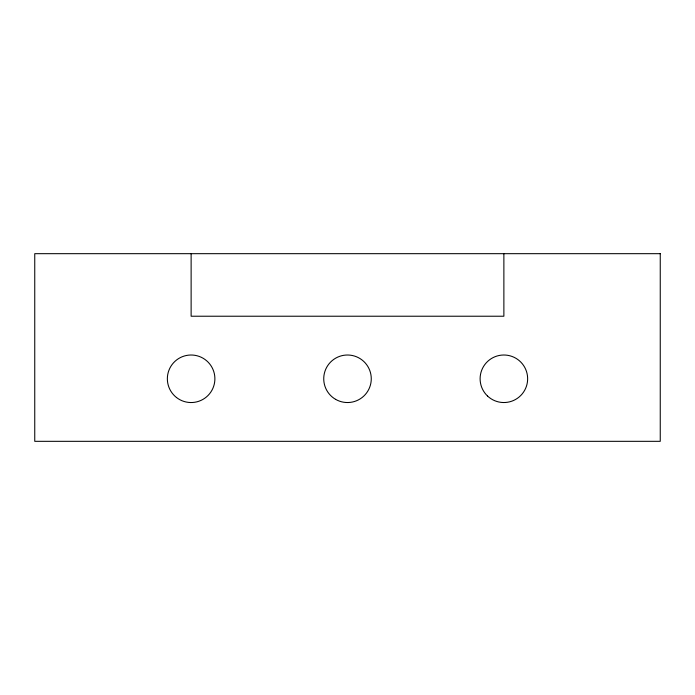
<?xml version="1.0" encoding="UTF-8"?>
<svg xmlns="http://www.w3.org/2000/svg" width="695" height="695" viewBox="0 0 695 695"><rect width="100%" height="100%" fill="white"/><g stroke="black" fill="none" stroke-linecap="round" stroke-linejoin="round"><path stroke-width="1.04" d="M503.875 253.675L503.875 316.225L191.125 316.225L191.125 253.675M660.25 253.675L34.75 253.675L34.75 441.325L660.25 441.325L660.25 253.675M487.569 396.063A23.769 23.769 0 0 0 527.001 384.257A23.769 23.769 0 0 0 497.055 356.005A23.769 23.769 0 0 0 487.569 396.063M335.615 399.356A23.769 23.769 0 0 0 371.269 378.775A23.769 23.769 0 0 0 335.615 358.194A23.769 23.769 0 0 0 335.615 399.356M176.443 397.471A23.769 23.769 0 0 0 214.651 382.146A23.769 23.769 0 0 0 182.272 356.717A23.769 23.769 0 0 0 176.443 397.471"/></g></svg>
